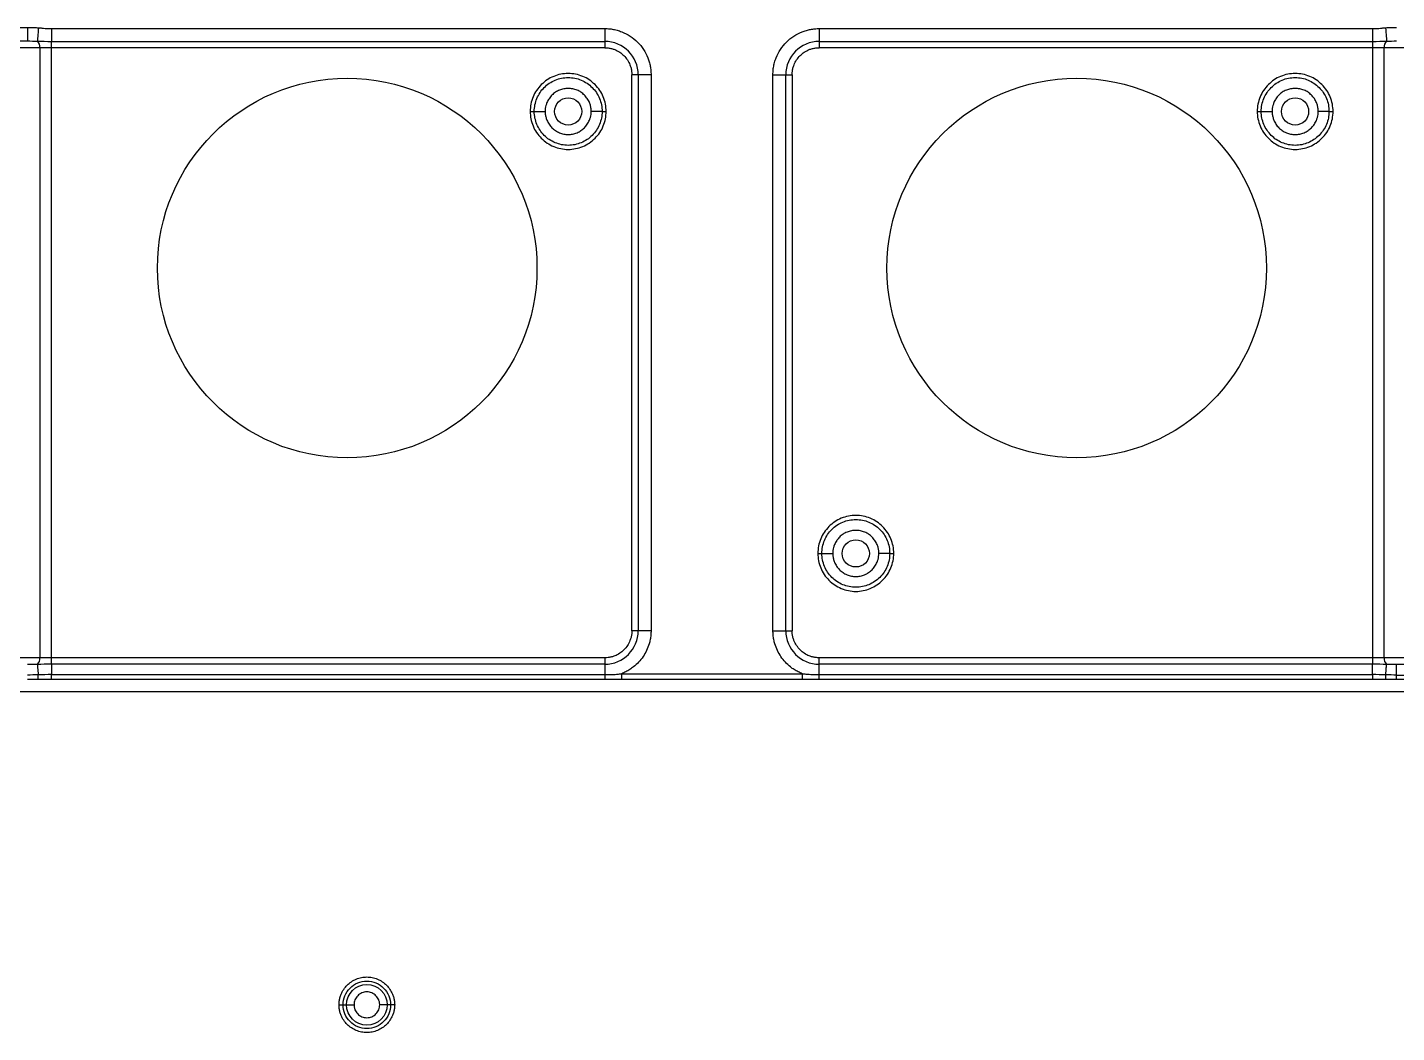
# Model space of a CAD drawing. Header units: millimetres. Extents: x -1 to 1576, y 30 to 633.
# Drawn here: x 148.1 to 249.1, y 104.5 to 178.6 of the extents above; entities that cross this region are included whole.
import ezdxf

# ---------------------------------------------------------------- set-up
doc = ezdxf.new("R2010")
doc.units = ezdxf.units.MM

msp = doc.modelspace()

# ---------------------------------------------------------------- linework, layer by layer
at = {"color": 7, "linetype": 'Continuous', "lineweight": 25}
for p, q in [((141.44, 178.61), (148.06, 178.61)), ((149.85, 178.53), (190.66, 178.53)), ((190.66, 178.53), (190.66, 177.11)), ((206.48, 178.53), (247.29, 178.53)), ((206.48, 178.53), (206.48, 177.11)), ((190.66, 177.11), (98.84, 177.11)), ((141.44, 177.61), (148.06, 177.61)), ((148.98, 177.11), (148.98, 132.11)), ((149.85, 177.58), (190.66, 177.58)), ((149.85, 131.64), (149.85, 177.58)), ((206.48, 177.58), (247.29, 177.58)), ((298.3, 177.11), (206.48, 177.11)), ((247.29, 177.58), (247.29, 131.64)), ((248.17, 132.11), (248.17, 177.11)), ((249.03, 177.61), (249.08, 177.62)), ((194.08, 175.11), (192.66, 175.11)), ((192.66, 134.11), (192.66, 175.11)), ((193.13, 175.11), (193.13, 134.11)), ((194.08, 175.11), (194.08, 134.11)), ((203.07, 134.11), (203.07, 175.11)), ((203.07, 175.11), (204.48, 175.11)), ((204.01, 134.11), (204.01, 175.11)), ((204.48, 175.11), (204.48, 134.11)), ((194.08, 134.11), (192.66, 134.11)), ((203.07, 134.11), (204.48, 134.11)), ((190.66, 132.11), (98.84, 132.11)), ((148.11, 131.61), (148.06, 131.61)), ((190.66, 131.64), (149.85, 131.64)), ((190.66, 132.11), (190.66, 130.87)), ((206.48, 130.87), (206.48, 132.11)), ((298.3, 132.11), (206.48, 132.11)), ((247.29, 131.64), (206.48, 131.64)), ((249.08, 131.6), (248.98, 131.61)), ((255.7, 131.61), (249.08, 131.61)), ((149.85, 130.87), (190.66, 130.87)), ((190.66, 130.5), (149.85, 130.5)), ((191.92, 130.94), (205.22, 130.94)), ((205.22, 130.5), (191.92, 130.5)), ((206.48, 130.87), (247.29, 130.87)), ((247.29, 130.5), (206.48, 130.5)), ((249.08, 130.84), (255.7, 130.84)), ((255.7, 130.51), (249.08, 130.51)), ((791.18, 129.61), (33.91, 129.61))]:
    msp.add_line(p, q, dxfattribs=at)
for centre in [(171.66, 160.86), (225.48, 160.86)]:
    msp.add_circle(centre, 14, dxfattribs=at)
at = {"color": 141}
for centre, radius in [((187.96, 172.41), 1), ((241.59, 172.41), 1), ((209.18, 139.81), 1), ((173.11, 106.51), 1.5)]:
    msp.add_circle(centre, radius, dxfattribs=at)
at = {"color": 7, "linetype": 'Continuous', "lineweight": 25}
for centre, radius, start, end in [((148.42, 177.19), 0.562, 352.1767, 47.5651), ((190.66, 175.11), 2.47, 0, 90), ((206.48, 175.11), 2.47, 90, 180), ((248.72, 177.19), 0.562, 132.435, 187.8232), ((190.66, 134.11), 2.47, 270, 360), ((206.48, 134.11), 2.47, 180, 270), ((148.42, 132.04), 0.562, 312.435, 7.8232), ((248.72, 132.04), 0.562, 172.1767, 227.5651)]:
    msp.add_arc(centre, radius, start, end, dxfattribs=at)
for points, knots in [([(148.06, 178.61), (148.21, 178.61), (148.49, 178.61), (148.76, 178.59), (148.88, 178.59)], [0, 0, 0, 0, 0.556213, 1, 1, 1, 1]), ([(148.06, 178.61), (148.06, 178.48), (148.06, 178.35), (148.06, 178.11), (148.06, 178), (148.06, 177.81), (148.06, 177.74), (148.06, 177.64), (148.06, 177.61), (148.06, 177.61)], [0, 0, 0, 0, 0.25, 0.25, 0.5, 0.5, 0.75, 0.75, 1, 1, 1, 1]), ([(148.88, 178.59), (148.86, 178.35), (148.84, 178.12), (148.81, 177.77), (148.8, 177.64), (148.8, 177.6)], [0, 0, 0, 0, 0.5, 0.5, 1, 1, 1, 1]), ([(148.88, 178.59), (148.96, 178.58), (149.13, 178.57), (149.38, 178.54), (149.62, 178.53), (149.77, 178.53), (149.85, 178.53)], [0, 0, 0, 0, 0.2627497, 0.5148513, 0.7674746, 1, 1, 1, 1]), ([(149.85, 178.53), (149.85, 178.32), (149.85, 178.12), (149.85, 177.78), (149.85, 177.65), (149.85, 177.58)], [0, 0, 0, 0, 0.5, 0.5, 1, 1, 1, 1]), ([(190.66, 178.53), (190.72, 178.53), (190.85, 178.52), (191.03, 178.51), (191.21, 178.48), (191.39, 178.45), (191.57, 178.41), (191.74, 178.35), (192.08, 178.23), (192.55, 177.99), (193.09, 177.54), (193.54, 177), (193.8, 176.49), (193.95, 176.07), (194.02, 175.75), (194.07, 175.44), (194.07, 175.22), (194.08, 175.11)], [0, 0, 0, 0, 0.034552, 0.068858, 0.103016, 0.137128, 0.171294, 0.205615, 0.240191, 0.37006, 0.500029, 0.629897, 0.759866, 0.820152, 0.879909, 0.939678, 1, 1, 1, 1]), ([(203.07, 175.11), (203.07, 175.17), (203.07, 175.3), (203.08, 175.48), (203.11, 175.66), (203.14, 175.84), (203.19, 176.02), (203.24, 176.2), (203.36, 176.53), (203.61, 177), (204.05, 177.54), (204.59, 177.99), (205.1, 178.25), (205.53, 178.4), (205.84, 178.47), (206.16, 178.52), (206.37, 178.52), (206.48, 178.53)], [0, 0, 0, 0, 0.034552, 0.068858, 0.103016, 0.137128, 0.171294, 0.205615, 0.240191, 0.37006, 0.500029, 0.629897, 0.759866, 0.820152, 0.879909, 0.939678, 1, 1, 1, 1]), ([(247.29, 178.53), (247.37, 178.53), (247.53, 178.53), (247.76, 178.54), (248.01, 178.57), (248.18, 178.58), (248.26, 178.59)], [0, 0, 0, 0, 0.2323707, 0.4852888, 0.7374116, 1, 1, 1, 1]), ([(247.29, 178.53), (247.29, 178.32), (247.29, 178.12), (247.29, 177.78), (247.29, 177.65), (247.29, 177.58)], [0, 0, 0, 0, 0.5, 0.5, 1, 1, 1, 1]), ([(248.26, 178.59), (248.32, 178.59), (248.44, 178.6), (248.63, 178.61), (248.85, 178.61), (249, 178.61), (249.08, 178.61)], [0, 0, 0, 0, 0.207871, 0.443757, 0.707773, 1, 1, 1, 1]), ([(248.26, 178.59), (248.28, 178.35), (248.3, 178.12), (248.33, 177.77), (248.34, 177.64), (248.34, 177.6)], [0, 0, 0, 0, 0.5, 0.5, 1, 1, 1, 1]), ([(190.66, 177.11), (190.7, 177.11), (190.79, 177.11), (190.91, 177.1), (191.04, 177.08), (191.16, 177.05), (191.28, 177.02), (191.49, 176.94), (191.77, 176.8), (192.08, 176.54), (192.34, 176.22), (192.51, 175.9), (192.6, 175.61), (192.65, 175.36), (192.66, 175.2), (192.66, 175.11)], [0, 0, 0, 0, 0.040276, 0.080243, 0.120058, 0.159883, 0.199877, 0.240199, 0.370043, 0.500057, 0.629901, 0.759916, 0.840121, 0.919721, 1, 1, 1, 1]), ([(204.48, 175.11), (204.48, 175.16), (204.48, 175.24), (204.5, 175.36), (204.51, 175.49), (204.54, 175.61), (204.58, 175.73), (204.65, 175.94), (204.8, 176.22), (205.06, 176.54), (205.37, 176.8), (205.69, 176.96), (205.98, 177.06), (206.23, 177.1), (206.4, 177.11), (206.48, 177.11)], [0, 0, 0, 0, 0.0402761, 0.0802426, 0.1200582, 0.159883, 0.1998773, 0.2401994, 0.3700431, 0.5000574, 0.6299012, 0.7599156, 0.8401208, 0.919721, 1, 1, 1, 1]), ([(190.76, 172.41), (190.76, 172.78), (190.69, 173.15), (190.41, 173.82), (190.2, 174.13), (189.68, 174.65), (189.37, 174.86), (188.69, 175.14), (188.33, 175.21), (187.59, 175.21), (187.23, 175.14), (186.55, 174.86), (186.24, 174.65), (185.72, 174.13), (185.51, 173.82), (185.23, 173.15), (185.16, 172.78), (185.16, 172.41)], [0, 0, 0, 0, 0.125, 0.125, 0.25, 0.25, 0.375, 0.375, 0.5, 0.5, 0.625, 0.625, 0.75, 0.75, 0.875, 0.875, 1, 1, 1, 1]), ([(185.46, 172.41), (185.46, 172.74), (185.53, 173.07), (185.78, 173.67), (185.96, 173.95), (186.42, 174.41), (186.7, 174.6), (187.31, 174.85), (187.63, 174.91), (188.29, 174.91), (188.62, 174.85), (189.22, 174.6), (189.5, 174.41), (189.96, 173.95), (190.15, 173.67), (190.4, 173.07), (190.46, 172.74), (190.46, 172.41)], [0, 0, 0, 0, 0.125, 0.125, 0.25, 0.25, 0.375, 0.375, 0.5, 0.5, 0.625, 0.625, 0.75, 0.75, 0.875, 0.875, 1, 1, 1, 1]), ([(244.39, 172.41), (244.39, 172.78), (244.32, 173.15), (244.04, 173.82), (243.83, 174.13), (243.31, 174.65), (243, 174.86), (242.33, 175.14), (241.96, 175.21), (241.23, 175.21), (240.86, 175.14), (240.18, 174.86), (239.87, 174.65), (239.36, 174.13), (239.15, 173.82), (238.87, 173.15), (238.79, 172.78), (238.79, 172.41)], [0, 0, 0, 0, 0.125, 0.125, 0.25, 0.25, 0.375, 0.375, 0.5, 0.5, 0.625, 0.625, 0.75, 0.75, 0.875, 0.875, 1, 1, 1, 1]), ([(239.09, 172.41), (239.09, 172.74), (239.16, 173.07), (239.41, 173.67), (239.6, 173.95), (240.06, 174.41), (240.33, 174.6), (240.94, 174.85), (241.27, 174.91), (241.92, 174.91), (242.25, 174.85), (242.85, 174.6), (243.13, 174.41), (243.59, 173.95), (243.78, 173.67), (244.03, 173.07), (244.09, 172.74), (244.09, 172.41)], [0, 0, 0, 0, 0.125, 0.125, 0.25, 0.25, 0.375, 0.375, 0.5, 0.5, 0.625, 0.625, 0.75, 0.75, 0.875, 0.875, 1, 1, 1, 1]), ([(189.66, 172.41), (189.66, 172.46), (189.66, 172.55), (189.64, 172.68), (189.62, 172.81), (189.58, 172.94), (189.51, 173.13), (189.38, 173.36), (189.17, 173.62), (188.91, 173.84), (188.62, 173.99), (188.3, 174.09), (187.96, 174.12), (187.63, 174.09), (187.31, 173.99), (187.01, 173.84), (186.75, 173.62), (186.54, 173.36), (186.4, 173.1), (186.31, 172.85), (186.27, 172.64), (186.26, 172.49), (186.26, 172.41)], [0, 0, 0, 0, 0.025179, 0.050131, 0.075011, 0.099977, 0.125185, 0.187588, 0.250097, 0.312505, 0.375015, 0.437474, 0.500034, 0.562494, 0.62505, 0.68745, 0.749957, 0.812365, 0.874867, 0.916675, 0.958143, 1, 1, 1, 1]), ([(243.29, 172.41), (243.29, 172.46), (243.29, 172.55), (243.28, 172.68), (243.25, 172.81), (243.21, 172.94), (243.14, 173.13), (243.02, 173.36), (242.8, 173.62), (242.55, 173.84), (242.25, 173.99), (241.93, 174.09), (241.59, 174.12), (241.26, 174.09), (240.94, 173.99), (240.64, 173.84), (240.38, 173.62), (240.17, 173.36), (240.03, 173.1), (239.95, 172.85), (239.9, 172.64), (239.9, 172.49), (239.89, 172.41)], [0, 0, 0, 0, 0.025179, 0.050131, 0.075011, 0.099977, 0.125185, 0.187588, 0.250097, 0.312505, 0.375015, 0.437474, 0.500034, 0.562494, 0.62505, 0.68745, 0.749957, 0.812365, 0.874867, 0.916675, 0.958143, 1, 1, 1, 1]), ([(185.16, 172.41), (185.16, 172.05), (185.23, 171.68), (185.51, 171), (185.72, 170.69), (186.24, 170.17), (186.55, 169.97), (187.23, 169.69), (187.59, 169.61), (188.33, 169.61), (188.69, 169.69), (189.37, 169.97), (189.68, 170.17), (190.2, 170.69), (190.41, 171), (190.69, 171.68), (190.76, 172.05), (190.76, 172.41)], [0, 0, 0, 0, 0.125, 0.125, 0.25, 0.25, 0.375, 0.375, 0.5, 0.5, 0.625, 0.625, 0.75, 0.75, 0.875, 0.875, 1, 1, 1, 1]), ([(185.16, 172.41), (185.24, 172.41), (185.32, 172.41), (185.43, 172.41), (185.46, 172.41), (185.46, 172.41)], [0, 0, 0, 0, 0.5, 0.5, 1, 1, 1, 1]), ([(190.46, 172.41), (190.46, 172.09), (190.4, 171.76), (190.15, 171.15), (189.96, 170.88), (189.5, 170.41), (189.22, 170.23), (188.62, 169.98), (188.29, 169.91), (187.63, 169.91), (187.31, 169.98), (186.7, 170.23), (186.42, 170.41), (185.96, 170.88), (185.78, 171.15), (185.53, 171.76), (185.46, 172.09), (185.46, 172.41)], [0, 0, 0, 0, 0.125, 0.125, 0.25, 0.25, 0.375, 0.375, 0.5, 0.5, 0.625, 0.625, 0.75, 0.75, 0.875, 0.875, 1, 1, 1, 1]), ([(185.46, 172.41), (185.46, 172.41), (185.55, 172.41), (185.84, 172.41), (186.05, 172.41), (186.26, 172.41)], [0, 0, 0, 0, 0.5, 0.5, 1, 1, 1, 1]), ([(186.26, 172.41), (186.26, 172.37), (186.26, 172.28), (186.28, 172.15), (186.31, 172.02), (186.34, 171.89), (186.41, 171.7), (186.54, 171.46), (186.75, 171.2), (187.01, 170.99), (187.31, 170.83), (187.63, 170.73), (187.96, 170.7), (188.29, 170.73), (188.62, 170.83), (188.91, 170.99), (189.17, 171.2), (189.38, 171.46), (189.52, 171.73), (189.61, 171.97), (189.65, 172.19), (189.66, 172.34), (189.66, 172.41)], [0, 0, 0, 0, 0.025112, 0.050024, 0.074894, 0.099876, 0.125125, 0.187521, 0.250086, 0.312492, 0.374998, 0.437457, 0.500018, 0.562477, 0.625038, 0.687445, 0.749954, 0.812363, 0.874867, 0.916676, 0.958144, 1, 1, 1, 1]), ([(190.46, 172.41), (190.46, 172.41), (190.37, 172.41), (190.08, 172.41), (189.87, 172.41), (189.66, 172.41)], [0, 0, 0, 0, 0.5, 0.5, 1, 1, 1, 1]), ([(190.46, 172.41), (190.46, 172.41), (190.49, 172.41), (190.6, 172.41), (190.68, 172.41), (190.76, 172.41)], [0, 0, 0, 0, 0.5, 0.5, 1, 1, 1, 1]), ([(238.79, 172.41), (238.79, 172.05), (238.87, 171.68), (239.15, 171), (239.36, 170.69), (239.87, 170.17), (240.18, 169.97), (240.86, 169.69), (241.23, 169.61), (241.96, 169.61), (242.33, 169.69), (243, 169.97), (243.31, 170.17), (243.83, 170.69), (244.04, 171), (244.32, 171.68), (244.39, 172.05), (244.39, 172.41)], [0, 0, 0, 0, 0.125, 0.125, 0.25, 0.25, 0.375, 0.375, 0.5, 0.5, 0.625, 0.625, 0.75, 0.75, 0.875, 0.875, 1, 1, 1, 1]), ([(238.79, 172.41), (238.87, 172.41), (238.95, 172.41), (239.06, 172.41), (239.09, 172.41), (239.09, 172.41)], [0, 0, 0, 0, 0.5, 0.5, 1, 1, 1, 1]), ([(244.09, 172.41), (244.09, 172.09), (244.03, 171.76), (243.78, 171.15), (243.59, 170.88), (243.13, 170.41), (242.85, 170.23), (242.25, 169.98), (241.92, 169.91), (241.27, 169.91), (240.94, 169.98), (240.33, 170.23), (240.06, 170.41), (239.6, 170.88), (239.41, 171.15), (239.16, 171.76), (239.09, 172.09), (239.09, 172.41)], [0, 0, 0, 0, 0.125, 0.125, 0.25, 0.25, 0.375, 0.375, 0.5, 0.5, 0.625, 0.625, 0.75, 0.75, 0.875, 0.875, 1, 1, 1, 1]), ([(239.09, 172.41), (239.09, 172.41), (239.18, 172.41), (239.48, 172.41), (239.68, 172.41), (239.89, 172.41)], [0, 0, 0, 0, 0.5, 0.5, 1, 1, 1, 1]), ([(239.89, 172.41), (239.9, 172.37), (239.9, 172.28), (239.91, 172.15), (239.94, 172.02), (239.98, 171.89), (240.04, 171.7), (240.17, 171.46), (240.38, 171.2), (240.64, 170.99), (240.94, 170.83), (241.26, 170.73), (241.59, 170.7), (241.93, 170.73), (242.25, 170.83), (242.55, 170.99), (242.8, 171.2), (243.02, 171.46), (243.16, 171.73), (243.24, 171.97), (243.29, 172.19), (243.29, 172.34), (243.29, 172.41)], [0, 0, 0, 0, 0.0251118, 0.0500246, 0.0748939, 0.099876, 0.1251253, 0.1875211, 0.2500861, 0.3124924, 0.3749979, 0.4374577, 0.5000179, 0.5624776, 0.6250379, 0.6874451, 0.7499546, 0.8123631, 0.8748673, 0.9166756, 0.9581438, 1, 1, 1, 1]), ([(244.09, 172.41), (244.09, 172.41), (244.01, 172.41), (243.71, 172.41), (243.5, 172.41), (243.29, 172.41)], [0, 0, 0, 0, 0.5, 0.5, 1, 1, 1, 1]), ([(244.09, 172.41), (244.09, 172.41), (244.13, 172.41), (244.24, 172.41), (244.32, 172.41), (244.39, 172.41)], [0, 0, 0, 0, 0.5, 0.5, 1, 1, 1, 1]), ([(211.98, 139.81), (211.98, 140.18), (211.91, 140.55), (211.63, 141.22), (211.42, 141.53), (210.9, 142.05), (210.59, 142.26), (209.91, 142.54), (209.55, 142.61), (208.81, 142.61), (208.45, 142.54), (207.77, 142.26), (207.46, 142.05), (206.94, 141.53), (206.73, 141.22), (206.45, 140.55), (206.38, 140.18), (206.38, 139.81)], [0, 0, 0, 0, 0.125, 0.125, 0.25, 0.25, 0.375, 0.375, 0.5, 0.5, 0.625, 0.625, 0.75, 0.75, 0.875, 0.875, 1, 1, 1, 1]), ([(206.68, 139.81), (206.68, 140.14), (206.75, 140.47), (207, 141.07), (207.18, 141.35), (207.64, 141.81), (207.92, 142), (208.53, 142.25), (208.85, 142.31), (209.51, 142.31), (209.84, 142.25), (210.44, 142), (210.72, 141.81), (211.18, 141.35), (211.37, 141.07), (211.62, 140.47), (211.68, 140.14), (211.68, 139.81)], [0, 0, 0, 0, 0.125, 0.125, 0.25, 0.25, 0.375, 0.375, 0.5, 0.5, 0.625, 0.625, 0.75, 0.75, 0.875, 0.875, 1, 1, 1, 1]), ([(210.88, 139.81), (210.88, 139.86), (210.88, 139.95), (210.86, 140.08), (210.84, 140.21), (210.8, 140.34), (210.73, 140.53), (210.6, 140.76), (210.39, 141.02), (210.13, 141.24), (209.84, 141.39), (209.52, 141.49), (209.18, 141.52), (208.85, 141.49), (208.53, 141.39), (208.23, 141.24), (207.97, 141.02), (207.76, 140.76), (207.62, 140.5), (207.53, 140.25), (207.49, 140.04), (207.48, 139.89), (207.48, 139.81)], [0, 0, 0, 0, 0.025179, 0.050131, 0.075011, 0.099977, 0.125185, 0.187589, 0.250097, 0.312505, 0.375015, 0.437475, 0.500034, 0.562494, 0.625051, 0.68745, 0.749957, 0.812365, 0.874867, 0.916675, 0.958143, 1, 1, 1, 1]), ([(206.38, 139.81), (206.38, 139.45), (206.45, 139.08), (206.73, 138.4), (206.94, 138.09), (207.46, 137.57), (207.77, 137.37), (208.45, 137.09), (208.81, 137.01), (209.55, 137.01), (209.91, 137.09), (210.59, 137.37), (210.9, 137.57), (211.42, 138.09), (211.63, 138.4), (211.91, 139.08), (211.98, 139.45), (211.98, 139.81)], [0, 0, 0, 0, 0.125, 0.125, 0.25, 0.25, 0.375, 0.375, 0.5, 0.5, 0.625, 0.625, 0.75, 0.75, 0.875, 0.875, 1, 1, 1, 1]), ([(206.38, 139.81), (206.46, 139.81), (206.54, 139.81), (206.65, 139.81), (206.68, 139.81), (206.68, 139.81)], [0, 0, 0, 0, 0.5, 0.5, 1, 1, 1, 1]), ([(211.68, 139.81), (211.68, 139.49), (211.62, 139.16), (211.37, 138.55), (211.18, 138.28), (210.72, 137.81), (210.44, 137.63), (209.84, 137.38), (209.51, 137.31), (208.85, 137.31), (208.53, 137.38), (207.92, 137.63), (207.64, 137.81), (207.18, 138.28), (207, 138.55), (206.75, 139.16), (206.68, 139.49), (206.68, 139.81)], [0, 0, 0, 0, 0.125, 0.125, 0.25, 0.25, 0.375, 0.375, 0.5, 0.5, 0.625, 0.625, 0.75, 0.75, 0.875, 0.875, 1, 1, 1, 1]), ([(206.68, 139.81), (206.68, 139.81), (206.77, 139.81), (207.06, 139.81), (207.27, 139.81), (207.48, 139.81)], [0, 0, 0, 0, 0.5, 0.5, 1, 1, 1, 1]), ([(206.68, 139.81), (206.68, 139.81), (206.77, 139.81), (207.06, 139.81), (207.27, 139.81), (207.48, 139.81)], [0, 0, 0, 0, 0.5, 0.5, 1, 1, 1, 1]), ([(207.48, 139.81), (207.48, 139.77), (207.48, 139.68), (207.5, 139.55), (207.53, 139.42), (207.56, 139.29), (207.63, 139.1), (207.76, 138.86), (207.97, 138.6), (208.23, 138.39), (208.53, 138.23), (208.85, 138.13), (209.18, 138.1), (209.51, 138.13), (209.84, 138.23), (210.13, 138.39), (210.39, 138.6), (210.6, 138.86), (210.74, 139.13), (210.83, 139.37), (210.87, 139.59), (210.88, 139.74), (210.88, 139.81)], [0, 0, 0, 0, 0.025112, 0.050024, 0.074894, 0.099876, 0.125125, 0.187521, 0.250086, 0.312492, 0.374998, 0.437458, 0.500018, 0.562478, 0.625038, 0.687445, 0.749955, 0.812363, 0.874867, 0.916676, 0.958144, 1, 1, 1, 1]), ([(211.68, 139.81), (211.68, 139.81), (211.59, 139.81), (211.3, 139.81), (211.09, 139.81), (210.88, 139.81)], [0, 0, 0, 0, 0.5, 0.5, 1, 1, 1, 1]), ([(211.68, 139.81), (211.68, 139.81), (211.71, 139.81), (211.82, 139.81), (211.9, 139.81), (211.98, 139.81)], [0, 0, 0, 0, 0.5, 0.5, 1, 1, 1, 1]), ([(192.66, 134.11), (192.66, 134.07), (192.66, 133.99), (192.65, 133.86), (192.63, 133.74), (192.6, 133.62), (192.56, 133.5), (192.49, 133.29), (192.35, 133.01), (192.08, 132.69), (191.77, 132.43), (191.45, 132.26), (191.16, 132.17), (190.91, 132.12), (190.75, 132.12), (190.66, 132.11)], [0, 0, 0, 0, 0.040276, 0.080243, 0.120058, 0.159883, 0.199877, 0.240199, 0.370043, 0.500057, 0.629901, 0.759916, 0.840121, 0.919721, 1, 1, 1, 1]), ([(194.08, 134.11), (194.07, 134.06), (194.07, 133.95), (194.06, 133.78), (194.04, 133.62), (194.01, 133.45), (193.98, 133.29), (193.9, 133.02), (193.76, 132.64), (193.5, 132.19), (193.17, 131.78), (192.83, 131.47), (192.51, 131.24), (192.23, 131.07), (192.02, 130.98), (191.92, 130.94)], [0, 0, 0, 0, 0.040883, 0.08158, 0.122187, 0.162802, 0.203521, 0.244441, 0.372171, 0.500035, 0.627766, 0.75563, 0.837187, 0.918385, 1, 1, 1, 1]), ([(205.22, 130.94), (205.17, 130.96), (205.07, 131), (204.92, 131.08), (204.77, 131.15), (204.63, 131.24), (204.49, 131.33), (204.27, 131.51), (203.97, 131.78), (203.65, 132.19), (203.39, 132.64), (203.22, 133.07), (203.13, 133.45), (203.08, 133.78), (203.07, 134), (203.07, 134.11)], [0, 0, 0, 0, 0.040883, 0.08158, 0.122187, 0.162802, 0.203521, 0.244441, 0.372171, 0.500035, 0.627766, 0.75563, 0.837187, 0.918385, 1, 1, 1, 1]), ([(206.48, 132.11), (206.44, 132.11), (206.35, 132.12), (206.23, 132.13), (206.11, 132.15), (205.98, 132.17), (205.86, 132.21), (205.66, 132.28), (205.37, 132.43), (205.06, 132.69), (204.8, 133.01), (204.63, 133.33), (204.54, 133.61), (204.49, 133.86), (204.48, 134.03), (204.48, 134.11)], [0, 0, 0, 0, 0.040276, 0.080243, 0.120058, 0.159883, 0.199877, 0.240199, 0.370043, 0.500057, 0.629901, 0.759916, 0.840121, 0.919721, 1, 1, 1, 1]), ([(148.8, 131.62), (148.8, 131.59), (148.81, 131.5), (148.83, 131.22), (148.85, 131.04), (148.86, 130.85)], [0, 0, 0, 0, 0.5, 0.5, 1, 1, 1, 1]), ([(149.85, 131.64), (149.85, 131.58), (149.85, 131.48), (149.85, 131.21), (149.85, 131.04), (149.85, 130.87)], [0, 0, 0, 0, 0.5, 0.5, 1, 1, 1, 1]), ([(247.29, 130.87), (247.29, 131.04), (247.29, 131.21), (247.29, 131.48), (247.29, 131.58), (247.29, 131.64)], [0, 0, 0, 0, 0.5, 0.5, 1, 1, 1, 1]), ([(248.28, 130.85), (248.3, 131.04), (248.31, 131.22), (248.33, 131.5), (248.34, 131.59), (248.34, 131.62)], [0, 0, 0, 0, 0.5, 0.5, 1, 1, 1, 1]), ([(249.08, 130.84), (249.08, 131.06), (249.08, 131.26), (249.08, 131.54), (249.08, 131.61), (249.08, 131.61)], [0, 0, 0, 0, 0.5, 0.5, 1, 1, 1, 1]), ([(148.85, 130.51), (148.73, 130.51), (148.47, 130.51), (148.21, 130.51), (148.06, 130.51)], [0, 0, 0, 0, 0.452244, 1, 1, 1, 1]), ([(149.85, 130.5), (149.71, 130.51), (149.38, 130.51), (149.05, 130.51), (148.85, 130.51)], [0, 0, 0, 0, 0.420474, 1, 1, 1, 1]), ([(190.66, 130.87), (190.76, 130.87), (190.97, 130.87), (191.28, 130.88), (191.6, 130.9), (191.81, 130.93), (191.92, 130.94)], [0, 0, 0, 0, 0.245457, 0.492199, 0.742868, 1, 1, 1, 1]), ([(191.92, 130.5), (191.84, 130.5), (191.62, 130.5), (191.3, 130.5), (190.96, 130.5), (190.75, 130.5), (190.66, 130.5)], [0, 0, 0, 0, 0.200515, 0.50786, 0.778848, 1, 1, 1, 1]), ([(191.92, 130.5), (191.92, 130.54), (191.92, 130.6), (191.92, 130.76), (191.92, 130.85), (191.92, 130.94)], [0, 0, 0, 0, 0.5, 0.5, 1, 1, 1, 1]), ([(205.22, 130.94), (205.22, 130.85), (205.22, 130.76), (205.22, 130.6), (205.22, 130.54), (205.22, 130.5)], [0, 0, 0, 0, 0.5, 0.5, 1, 1, 1, 1]), ([(205.22, 130.94), (205.31, 130.93), (205.48, 130.91), (205.73, 130.89), (205.98, 130.88), (206.23, 130.87), (206.4, 130.87), (206.48, 130.87)], [0, 0, 0, 0, 0.206312, 0.408164, 0.606837, 0.80366, 1, 1, 1, 1]), ([(206.48, 130.5), (206.39, 130.5), (206.18, 130.5), (205.85, 130.5), (205.52, 130.5), (205.31, 130.5), (205.22, 130.5)], [0, 0, 0, 0, 0.221378, 0.492164, 0.7995, 1, 1, 1, 1]), ([(248.29, 130.51), (248.1, 130.51), (247.76, 130.51), (247.43, 130.51), (247.29, 130.5)], [0, 0, 0, 0, 0.580575, 1, 1, 1, 1]), ([(249.08, 130.51), (248.93, 130.51), (248.67, 130.51), (248.41, 130.51), (248.29, 130.51)], [0, 0, 0, 0, 0.548125, 1, 1, 1, 1]), ([(171.06, 106.51), (171.06, 106.56), (171.06, 106.65), (171.07, 106.78), (171.09, 106.91), (171.12, 107.04), (171.16, 107.17), (171.24, 107.38), (171.39, 107.66), (171.65, 107.97), (171.96, 108.23), (172.32, 108.42), (172.7, 108.54), (173.11, 108.58), (173.51, 108.54), (173.9, 108.42), (174.25, 108.23), (174.56, 107.97), (174.82, 107.66), (174.99, 107.34), (175.09, 107.05), (175.15, 106.78), (175.15, 106.6), (175.16, 106.51)], [0, 0, 0, 0, 0.021002, 0.041827, 0.062566, 0.08331, 0.104148, 0.125172, 0.1876, 0.250115, 0.312545, 0.375058, 0.437506, 0.500042, 0.562494, 0.625028, 0.687451, 0.749962, 0.812389, 0.874897, 0.916699, 0.958158, 1, 1, 1, 1]), ([(171.36, 106.51), (171.36, 106.74), (171.4, 106.97), (171.58, 107.39), (171.71, 107.59), (172.03, 107.91), (172.22, 108.04), (172.65, 108.22), (172.88, 108.26), (173.34, 108.26), (173.56, 108.22), (173.99, 108.04), (174.18, 107.91), (174.51, 107.59), (174.63, 107.39), (174.81, 106.97), (174.86, 106.74), (174.86, 106.51)], [0, 0, 0, 0, 0.125, 0.125, 0.25, 0.25, 0.375, 0.375, 0.5, 0.5, 0.625, 0.625, 0.75, 0.75, 0.875, 0.875, 1, 1, 1, 1]), ([(174.06, 106.51), (174.06, 106.54), (174.05, 106.61), (174.04, 106.7), (174.02, 106.79), (173.97, 106.91), (173.9, 107.04), (173.78, 107.19), (173.64, 107.31), (173.42, 107.43), (173.11, 107.49), (172.79, 107.43), (172.57, 107.31), (172.43, 107.19), (172.31, 107.04), (172.22, 106.88), (172.17, 106.7), (172.16, 106.58), (172.16, 106.51)], [0, 0, 0, 0, 0.031457, 0.062629, 0.093823, 0.125343, 0.187791, 0.250424, 0.312874, 0.375501, 0.500073, 0.624645, 0.687092, 0.749724, 0.812175, 0.874803, 0.937354, 1, 1, 1, 1]), ([(175.16, 106.51), (175.16, 106.47), (175.15, 106.38), (175.14, 106.24), (175.12, 106.11), (175.09, 105.98), (175.05, 105.85), (174.97, 105.64), (174.82, 105.37), (174.56, 105.05), (174.25, 104.8), (173.9, 104.61), (173.51, 104.49), (173.11, 104.45), (172.7, 104.49), (172.32, 104.61), (171.96, 104.8), (171.65, 105.05), (171.39, 105.37), (171.22, 105.68), (171.12, 105.98), (171.07, 106.24), (171.06, 106.42), (171.06, 106.51)], [0, 0, 0, 0, 0.021001, 0.041826, 0.062564, 0.083307, 0.104146, 0.125169, 0.187594, 0.250106, 0.312534, 0.375044, 0.437494, 0.500032, 0.562483, 0.625017, 0.687444, 0.74996, 0.812389, 0.874901, 0.916702, 0.958159, 1, 1, 1, 1]), ([(171.06, 106.51), (171.13, 106.51), (171.21, 106.51), (171.32, 106.51), (171.36, 106.51), (171.36, 106.51)], [0, 0, 0, 0, 0.5, 0.5, 1, 1, 1, 1]), ([(171.06, 106.51), (171.13, 106.51), (171.21, 106.51), (171.32, 106.51), (171.36, 106.51), (171.36, 106.51)], [0, 0, 0, 0, 0.5, 0.5, 1, 1, 1, 1]), ([(171.36, 106.51), (171.36, 106.51), (171.44, 106.51), (171.74, 106.51), (171.95, 106.51), (172.16, 106.51)], [0, 0, 0, 0, 0.5, 0.5, 1, 1, 1, 1]), ([(174.86, 106.51), (174.86, 106.28), (174.81, 106.05), (174.63, 105.63), (174.51, 105.44), (174.18, 105.11), (173.99, 104.98), (173.56, 104.81), (173.34, 104.76), (172.88, 104.76), (172.65, 104.81), (172.22, 104.98), (172.03, 105.11), (171.71, 105.44), (171.58, 105.63), (171.4, 106.05), (171.36, 106.28), (171.36, 106.51)], [0, 0, 0, 0, 0.125, 0.125, 0.25, 0.25, 0.375, 0.375, 0.5, 0.5, 0.625, 0.625, 0.75, 0.75, 0.875, 0.875, 1, 1, 1, 1]), ([(172.16, 106.51), (172.16, 106.48), (172.16, 106.42), (172.17, 106.33), (172.2, 106.24), (172.24, 106.12), (172.31, 105.98), (172.43, 105.84), (172.57, 105.72), (172.79, 105.6), (173.11, 105.54), (173.42, 105.6), (173.64, 105.72), (173.78, 105.84), (173.9, 105.98), (173.99, 106.15), (174.05, 106.33), (174.05, 106.45), (174.06, 106.51)], [0, 0, 0, 0, 0.031456, 0.062628, 0.093821, 0.12534, 0.187786, 0.250416, 0.312865, 0.375491, 0.500071, 0.624648, 0.687097, 0.749729, 0.81218, 0.874806, 0.937356, 1, 1, 1, 1]), ([(174.86, 106.51), (174.86, 106.51), (174.77, 106.51), (174.47, 106.51), (174.27, 106.51), (174.06, 106.51)], [0, 0, 0, 0, 0.5, 0.5, 1, 1, 1, 1]), ([(175.16, 106.51), (175.08, 106.51), (175, 106.51), (174.89, 106.51), (174.86, 106.51), (174.86, 106.51)], [0, 0, 0, 0, 0.5, 0.5, 1, 1, 1, 1])]:
    msp.add_open_spline(points, degree=3, knots=knots, dxfattribs=at)
for points in [[(148.06, 177.61), (148.32, 177.61), (148.56, 177.61), (148.8, 177.6)], [(148.8, 177.6), (149.12, 177.59), (149.49, 177.58), (149.85, 177.58)], [(247.29, 177.58), (247.66, 177.58), (248.02, 177.59), (248.34, 177.6)], [(248.34, 177.6), (248.58, 177.61), (248.82, 177.61), (249.08, 177.61)], [(148.8, 131.62), (148.56, 131.61), (148.32, 131.61), (148.06, 131.61)], [(149.85, 131.64), (149.49, 131.64), (149.12, 131.63), (148.8, 131.62)], [(248.34, 131.62), (248.02, 131.63), (247.66, 131.64), (247.29, 131.64)], [(249.08, 131.61), (248.82, 131.61), (248.58, 131.61), (248.34, 131.62)], [(148.86, 130.85), (148.59, 130.85), (148.33, 130.84), (148.06, 130.84)], [(148.85, 130.51), (148.86, 130.58), (148.86, 130.71), (148.86, 130.85)], [(149.85, 130.87), (149.53, 130.87), (149.2, 130.86), (148.86, 130.85)], [(149.85, 130.5), (149.85, 130.58), (149.85, 130.71), (149.85, 130.87)], [(190.66, 130.87), (190.66, 130.71), (190.66, 130.58), (190.66, 130.5)], [(206.48, 130.5), (206.48, 130.58), (206.48, 130.71), (206.48, 130.87)], [(247.29, 130.87), (247.29, 130.71), (247.29, 130.58), (247.29, 130.5)], [(248.28, 130.85), (247.94, 130.86), (247.62, 130.87), (247.29, 130.87)], [(248.29, 130.51), (248.29, 130.58), (248.28, 130.71), (248.28, 130.85)], [(249.08, 130.84), (248.82, 130.84), (248.55, 130.85), (248.28, 130.85)], [(249.08, 130.51), (249.08, 130.58), (249.08, 130.7), (249.08, 130.84)]]:
    msp.add_open_spline(points, degree=3, dxfattribs=at)

doc.saveas('drawing.dxf')
